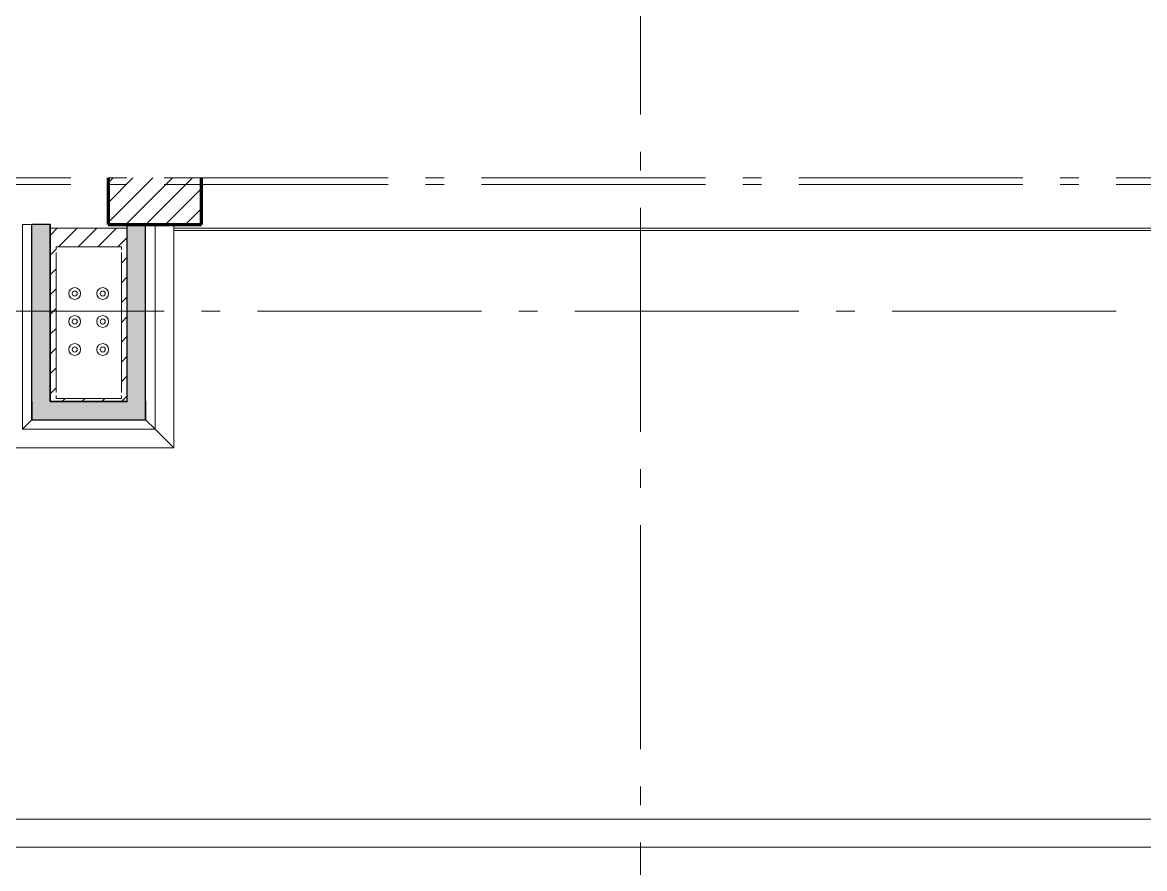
# Model space of a CAD drawing. Header units: millimetres. Extents: x -187347 to 135007, y -6415 to 292048.
# Drawn here: x -72250 to -66240, y 101068 to 105603 of the extents above; entities that cross this region are included whole.
import ezdxf

# ---------------------------------------------------------------- set-up
doc = ezdxf.new("R2010")
doc.units = ezdxf.units.MM
doc.header["$LTSCALE"] = 100
doc.linetypes.add('Z_LINE-CNTR', pattern=[17, 12, -2, 1, -2])
for name, color, linetype, lineweight in [('A-FLOR', 7, 'Continuous', 5), ('A-WALL', 7, 'Continuous', 5), ('A-WALL-FNSH', 7, 'Continuous', 5), ('A-WALL-PATT', 7, 'Continuous', 5), ('S-COLS', 7, 'Continuous', 5), ('S-FSTN', 7, 'Continuous', 5), ('S-GRID', 7, 'Continuous', 5)]:
    doc.layers.add(name, color=color, linetype=linetype, lineweight=lineweight)

# ---------------------------------------------------------------- blocks, each defined once
blk = doc.blocks.new('ODE_ST_M3_Concrete_Rectangular_Column_LOD3 - C500c500-V251-BLOCK WORK - GROUND FLOOR PLAN - FOR SITE')
at = {"layer": 'S-COLS', "true_color": 0xc0c0c0}
h = blk.add_hatch(dxfattribs=at)
h.set_pattern_fill('FP_1740', color=9, style=0, pattern_type=2)
h.set_pattern_definition([(45, (-141398.494, -715), (-53.03301, 53.03301), [])])
h.paths.add_polyline_path([(-248, -250), (250, -250), (250, 0), (-250, 0), (-250, -250)])
at = {"layer": 'S-COLS', "lineweight": 100}
for p, q in [((-250, 0), (-250, -250)), ((250, -250), (250, 0)), ((-250, -250), (250, -250))]:
    blk.add_line(p, q, dxfattribs=at)
blk = doc.blocks.new('ODE_ST_M3_Base_Plate_Connection___Double_Row_14562_FREE_BOLT_LOD3 - BR630D-V276-BLOCK WORK - GROUND FLOOR PLAN - FOR SITE')
at = {"layer": 'S-FSTN'}
for p, q in [((-181.3, 406), (-181.3, 391)), ((168.7, 406), (-181.3, 406)), ((-181.3, 375), (-181.3, -375)), ((168.7, 391), (168.7, 406)), ((168.7, -375), (168.7, 375)), ((-181.3, -391), (-181.3, -406)), ((-181.3, -406), (168.7, -406)), ((168.7, -406), (168.7, -391))]:
    blk.add_line(p, q, dxfattribs=at)
blk = doc.blocks.new('Hex Head - 16mmØ BOLT-30449151-BLOCK WORK - GROUND FLOOR PLAN - FOR SITE')
at = {"layer": 'S-FSTN'}
for radius, start, end in [(31.7, 0, 180), (13.5, 0, 180), (31.7, 180, 360), (13.5, 180, 360)]:
    blk.add_arc((9.5, 0), radius, start, end, dxfattribs=at)
blk = doc.blocks.new('Hex Head - 30mmØ BOLT-30457584-BLOCK WORK - GROUND FLOOR PLAN - FOR SITE')
at = {"layer": 'S-FSTN'}
for radius, start, end in [(31.7, 0, 180), (13.5, 0, 180), (31.7, 180, 360), (13.5, 180, 360)]:
    blk.add_arc((9.5, 0), radius, start, end, dxfattribs=at)

msp = doc.modelspace()

# ---------------------------------------------------------------- hatches: boundary and pattern name
at = {"layer": 'A-WALL-PATT', "true_color": 0xb8ffa6}
h = msp.add_hatch(color=71, dxfattribs=at)
h.paths.add_polyline_path([(-72199.1, 103473.8), (-72199.1, 103572.2), (-72199.9, 103572.2), (-72199.9, 103473.8)])
h.paths.add_polyline_path([(-72199.9, 103573), (-72199.1, 103573), (-72199.1, 104520), (-72199.9, 104520), (-72199.9, 103919.8)])
at = {"layer": 'A-WALL-PATT'}
h = msp.add_hatch(dxfattribs=at)
h.set_pattern_fill('FP_315', color=256, angle=67.38013, style=0, pattern_type=2)
h.set_pattern_definition([(157.38, (-72119.69, 104050.563), (-50.7995, 0.0003), [13.208, -647.192]), (157.38, (-72119.69, 104101.363), (-50.79954, 0.0003), [13.208, -647.192]), (157.38, (-72119.69, 104152.163), (-50.79954, 0.0003), [13.208, -647.192]), (157.38, (-72119.69, 104202.963), (-50.79954, 0.0003), [13.208, -647.192]), (157.38, (-72119.69, 104253.763), (-50.79954, 0.0003), [13.208, -647.192]), (202.249, (-72119.69, 104093.236), (-50.8004, 0.00024), [12.075, -1195.427]), (202.249, (-72119.69, 104144.035), (-50.8004, 0.00024), [12.075, -1195.427]), (202.249, (-72119.69, 104194.835), (-50.80037, 0.00024), [12.075, -1195.427]), (202.249, (-72119.69, 104245.635), (-50.80037, 0.00024), [12.075, -1195.427]), (202.249, (-72119.69, 104296.435), (-50.80037, 0.00024), [12.075, -1195.427]), (202.249, (-72119.69, 104347.235), (-50.80037, 0.00024), [12.075, -1195.427]), (202.2491, (-72119.69, 104398.035), (-50.80037, 0.00024), [12.075, -1195.427]), (202.2491, (-72119.69, 104448.835), (-50.80037, 0.00024), [12.075, -1195.427]), (202.2491, (-72119.69, 104499.635), (-50.80037, 0.00024), [12.075, -1195.427]), (337.751, (-72130.866, 104080.535), (-50.8004, -0.0005), [12.075, -1195.427]), (337.751, (-72130.866, 104131.335), (-50.8004, -0.0005), [12.075, -1195.427]), (337.751, (-72130.866, 104182.135), (-50.80037, -0.0005), [12.075, -1195.427]), (337.751, (-72130.866, 104232.935), (-50.80037, -0.0005), [12.075, -1195.427]), (337.751, (-72130.866, 104283.735), (-50.80037, -0.0005), [12.075, -1195.427]), (337.751, (-72130.866, 104334.536), (-50.80037, -0.0005), [12.075, -1195.427]), (337.751, (-72130.866, 104385.335), (-50.80037, -0.00048), [12.075, -1195.427]), (337.7511, (-72130.866, 104436.135), (-50.80037, -0.00048), [12.075, -1195.427]), (337.7511, (-72130.866, 104486.935), (-50.80037, -0.00048), [12.075, -1195.427]), (22.62, (-72131.882, 104062.755), (-50.7995, -0.00055), [13.208, -647.192]), (22.62, (-72131.882, 104113.555), (-50.79954, -0.00055), [13.208, -647.192]), (22.62, (-72131.882, 104164.356), (-50.79954, -0.00055), [13.208, -647.192]), (22.62, (-72131.882, 104215.155), (-50.79954, -0.00055), [13.208, -647.192]), (22.62, (-72131.882, 104265.955), (-50.79954, -0.00055), [13.208, -647.192]), (171.8701, (-72111.054, 104048.023), (-50.79954, -7e-05), [3.592, -355.618]), (158.198, (-72114.61, 104048.53), (-50.8005, 0.0002), [5.471, -268.095]), (158.198, (-72114.61, 104099.331), (-50.8005, 0.0002), [5.471, -268.095]), (21.801, (-72119.69, 104067.835), (-50.8005, 0.0004), [5.471, -268.095]), (21.801, (-72119.69, 104118.635), (-50.8005, 0.0004), [5.471, -268.095]), (8.1301, (-72114.61, 104069.867), (-50.79954, -0.00017), [3.592, -355.618]), (8.1301, (-72111.054, 104048.023), (-50.79954, -0.00017), [3.592, -355.618]), (26.565, (-72107.498, 104048.532), (-50.7999, -0.0005), [3.408, -110.184]), (45, (-72104.45, 104050.055), (-50.8, -0.0001), [3.592, -68.25]), (56.31, (-72101.91, 104052.595), (-50.8, -0.0005), [1.832, -181.33]), (56.31, (-72101.91, 104103.395), (-50.8, -0.0005), [1.832, -181.33]), (56.31, (-72101.91, 104154.195), (-50.8, -0.0005), [1.832, -181.33]), (71.565, (-72100.894, 104054.12), (-50.8, 0.0002), [1.676, -158.967]), (71.565, (-72100.894, 104104.92), (-50.7998, 0.0002), [1.676, -158.967]), (71.565, (-72100.894, 104155.72), (-50.7998, 0.0002), [1.676, -158.967]), (71.565, (-72100.386, 104055.643), (-50.8, 0.0002), [1.676, -158.967]), (71.565, (-72100.386, 104106.443), (-50.7998, 0.0002), [1.676, -158.967]), (71.565, (-72100.386, 104157.243), (-50.7998, 0.0002), [1.676, -158.967]), (90, (-72099.88, 104057.167), (-50.8, -0.0001), [4.064, -46.736]), (108.435, (-72099.878, 104061.23), (-50.8, -0.0005), [1.676, -158.967]), (108.435, (-72099.88, 104112.03), (-50.7998, -0.0005), [1.676, -158.967]), (108.435, (-72099.88, 104162.83), (-50.7998, -0.0005), [1.676, -158.967]), (108.435, (-72100.386, 104062.755), (-50.8, -0.0005), [1.676, -158.967]), (108.435, (-72100.386, 104113.555), (-50.7998, -0.0005), [1.676, -158.967]), (108.435, (-72100.386, 104164.355), (-50.7998, -0.0005), [1.676, -158.967]), (123.69, (-72100.894, 104064.28), (-50.8, 0.0002), [1.832, -181.33]), (123.69, (-72100.894, 104115.08), (-50.8, 0.0002), [1.832, -181.33]), (123.69, (-72100.894, 104165.88), (-50.8, 0.0002), [1.832, -181.33]), (135, (-72101.91, 104065.803), (-50.8, -0.0001), [3.592, -68.25]), (153.435, (-72104.45, 104068.343), (-50.7999, 0.0003), [3.408, -110.184]), (171.8701, (-72107.4984, 104069.867), (-50.79954, -7e-05), [3.592, -355.618]), (171.8701, (-72111.054, 104073.423), (-50.79954, -7e-05), [3.592, -355.618]), (158.198, (-72114.61, 104073.93), (-50.8005, 0.0002), [5.471, -268.095]), (158.198, (-72114.61, 104124.731), (-50.8005, 0.0002), [5.471, -268.095]), (21.801, (-72119.69, 104093.236), (-50.8005, 0.0004), [5.471, -268.095]), (21.801, (-72119.69, 104144.035), (-50.8005, 0.0004), [5.471, -268.095]), (8.1301, (-72114.61, 104095.267), (-50.79954, -0.00017), [3.592, -355.618]), (8.1301, (-72111.054, 104073.423), (-50.79954, -0.00017), [3.592, -355.618]), (26.565, (-72107.498, 104073.931), (-50.7999, -0.0005), [3.408, -110.184]), (45, (-72104.45, 104075.455), (-50.8, -0.0001), [3.592, -68.25]), (56.31, (-72101.91, 104077.995), (-50.8, -0.0005), [1.832, -181.33]), (56.31, (-72101.91, 104128.795), (-50.8, -0.0005), [1.832, -181.33]), (56.31, (-72101.91, 104179.595), (-50.8, -0.0005), [1.832, -181.33]), (71.565, (-72100.894, 104079.52), (-50.8, 0.0002), [1.676, -158.967]), (71.565, (-72100.894, 104130.32), (-50.7998, 0.0002), [1.676, -158.967]), (71.565, (-72100.894, 104181.12), (-50.7998, 0.0002), [1.676, -158.967]), (71.565, (-72100.386, 104081.043), (-50.8, 0.0002), [1.676, -158.967]), (71.565, (-72100.386, 104131.843), (-50.7998, 0.0002), [1.676, -158.967]), (71.565, (-72100.386, 104182.643), (-50.7998, 0.0002), [1.676, -158.967]), (90, (-72099.88, 104082.567), (-50.8, -0.0001), [4.064, -46.736]), (108.435, (-72099.88, 104086.63), (-50.7998, -0.0005), [1.676, -158.967]), (108.435, (-72099.88, 104137.43), (-50.7998, -0.0005), [1.676, -158.967]), (108.435, (-72099.88, 104188.23), (-50.7998, -0.0005), [1.676, -158.967]), (108.435, (-72100.386, 104088.155), (-50.7998, -0.0005), [1.676, -158.967]), (108.435, (-72100.386, 104138.955), (-50.7998, -0.0005), [1.676, -158.967]), (108.435, (-72100.386, 104189.756), (-50.7998, -0.0005), [1.676, -158.967]), (123.69, (-72100.894, 104089.68), (-50.8, 0.0002), [1.832, -181.33]), (123.69, (-72100.894, 104140.48), (-50.8, 0.0002), [1.832, -181.33]), (123.69, (-72100.894, 104191.28), (-50.8, 0.0002), [1.832, -181.33]), (135, (-72101.91, 104091.203), (-50.8, -0.0001), [3.592, -68.25]), (153.435, (-72104.45, 104093.743), (-50.7999, 0.0003), [3.408, -110.184]), (171.8701, (-72107.498, 104095.2675), (-50.79954, -7e-05), [3.592, -355.618]), (171.8701, (-72139.502, 104060.7235), (-50.79954, -7e-05), [3.592, -355.618]), (153.435, (-72143.058, 104061.231), (-50.7999, 0.0003), [3.408, -110.184]), (135, (-72146.106, 104062.755), (-50.8, -0.0001), [3.592, -68.25]), (123.69, (-72148.646, 104065.295), (-50.8, 0.0002), [1.832, -181.33]), (123.69, (-72148.646, 104116.095), (-50.8, 0.0002), [1.832, -181.33]), (123.69, (-72148.646, 104166.895), (-50.8, 0.0002), [1.832, -181.33]), (108.435, (-72149.66, 104066.82), (-50.8, -0.0005), [1.676, -158.967]), (108.435, (-72149.66, 104117.62), (-50.7998, -0.0005), [1.676, -158.967]), (108.435, (-72149.66, 104168.42), (-50.7998, -0.0005), [1.676, -158.967]), (108.435, (-72150.17, 104068.343), (-50.8, -0.0005), [1.676, -158.967]), (108.435, (-72150.17, 104119.144), (-50.7998, -0.0005), [1.676, -158.967]), (108.435, (-72150.17, 104169.943), (-50.7998, -0.0005), [1.676, -158.967]), (90, (-72150.68, 104069.867), (-50.8, -0.0001), [4.064, -46.736]), (71.565, (-72150.68, 104073.93), (-50.8, 0.0002), [1.676, -158.967]), (71.565, (-72150.68, 104124.73), (-50.7998, 0.0002), [1.676, -158.967]), (71.565, (-72150.68, 104175.53), (-50.7998, 0.0002), [1.676, -158.967]), (71.565, (-72150.17, 104075.455), (-50.8, 0.0002), [1.676, -158.967]), (71.565, (-72150.17, 104126.255), (-50.7998, 0.0002), [1.676, -158.967]), (71.565, (-72150.17, 104177.055), (-50.7998, 0.0002), [1.676, -158.967]), (56.31, (-72149.662, 104076.98), (-50.8, -0.0005), [1.832, -181.33]), (56.31, (-72149.66, 104127.78), (-50.8, -0.0005), [1.832, -181.33]), (56.31, (-72149.662, 104178.58), (-50.8, -0.0005), [1.832, -181.33]), (45, (-72148.646, 104078.503), (-50.8, -0.0001), [3.592, -68.25]), (26.565, (-72146.106, 104081.043), (-50.7999, -0.0005), [3.408, -110.184]), (8.1301, (-72143.058, 104082.5675), (-50.79954, -0.00017), [3.592, -355.618]), (8.1301, (-72139.502, 104060.7235), (-50.79954, -0.00017), [3.592, -355.618]), (20.556, (-72135.946, 104061.231), (-50.8004, -0.0003), [4.34, -429.695]), (20.556, (-72135.946, 104112.031), (-50.8004, -0.0003), [4.34, -429.695]), (20.556, (-72135.946, 104162.831), (-50.8004, -0.0003), [4.34, -429.695]), (158.198, (-72130.866, 104080.535), (-50.8005, 0.0002), [5.471, -268.095]), (158.198, (-72130.866, 104131.335), (-50.8005, 0.0002), [5.471, -268.095]), (171.8701, (-72135.946, 104082.567), (-50.79954, -7e-05), [3.592, -355.618]), (90, (-72150.68, 104046.5), (-50.8, -0.0001), [2.032, -48.768]), (71.565, (-72150.68, 104048.53), (-50.8, 0.0002), [1.676, -158.967]), (71.565, (-72150.68, 104099.33), (-50.7998, 0.0002), [1.676, -158.967]), (71.565, (-72150.68, 104150.13), (-50.7998, 0.0002), [1.676, -158.967]), (71.565, (-72150.17, 104050.055), (-50.8, 0.0002), [1.676, -158.967]), (71.565, (-72150.17, 104100.855), (-50.7998, 0.0002), [1.676, -158.967]), (71.565, (-72150.17, 104151.655), (-50.7998, 0.0002), [1.676, -158.967]), (56.31, (-72149.66, 104051.58), (-50.8, -0.0005), [1.832, -181.33]), (56.31, (-72149.66, 104102.38), (-50.8, -0.0005), [1.832, -181.33]), (56.31, (-72149.66, 104153.18), (-50.8, -0.0005), [1.832, -181.33]), (45, (-72148.646, 104053.103), (-50.8, -0.0001), [3.592, -68.25]), (26.565, (-72146.106, 104055.643), (-50.7999, -0.0005), [3.408, -110.184]), (8.1301, (-72143.0584, 104057.167), (-50.79954, -0.00017), [3.592, -355.618]), (159.444, (-72131.882, 104055.643), (-50.8004, 7e-05), [4.34, -429.695]), (159.444, (-72131.882, 104106.443), (-50.8004, 7e-05), [4.34, -429.695]), (159.444, (-72131.882, 104157.243), (-50.8004, 7e-05), [4.34, -429.695]), (171.8701, (-72135.946, 104057.167), (-50.79954, -7e-05), [3.592, -355.618]), (171.8701, (-72139.502, 104086.123), (-50.79954, -7e-05), [3.592, -355.618]), (153.435, (-72143.058, 104086.63), (-50.7999, 0.0003), [3.408, -110.184]), (135, (-72146.106, 104088.155), (-50.8, -0.0001), [3.592, -68.25]), (123.69, (-72148.646, 104090.695), (-50.8, 0.0002), [1.832, -181.33]), (123.69, (-72148.646, 104141.495), (-50.8, 0.0002), [1.832, -181.33]), (123.69, (-72148.646, 104192.295), (-50.8, 0.0002), [1.832, -181.33]), (108.435, (-72149.66, 104092.22), (-50.7998, -0.0005), [1.676, -158.967]), (108.435, (-72149.662, 104143.02), (-50.7998, -0.0005), [1.676, -158.967]), (108.435, (-72149.66, 104193.82), (-50.7998, -0.0005), [1.676, -158.967]), (108.435, (-72150.17, 104093.743), (-50.7998, -0.0005), [1.676, -158.967]), (108.435, (-72150.17, 104144.543), (-50.7998, -0.0005), [1.676, -158.967]), (108.435, (-72150.17, 104195.343), (-50.7998, -0.0005), [1.676, -158.967]), (90, (-72150.68, 104095.267), (-50.8, -0.0001), [2.032, -48.768]), (8.1301, (-72139.502, 104086.123), (-50.79954, -0.00017), [3.592, -355.618]), (21.801, (-72135.946, 104086.63), (-50.8005, 0.0004), [5.471, -268.095]), (21.801, (-72135.946, 104137.432), (-50.8005, 0.0004), [5.471, -268.095])])
h.paths.add_polyline_path([(-72199.1, 103572.2), (-72100.7, 103572.2), (-72100.7, 104520), (-72199.1, 104520), (-72199.1, 103573)])
at = {"layer": 'A-WALL-PATT', "true_color": 0xb8ffa6}
for points in [[(-72099.9, 103573), (-72099.9, 104520), (-72100.7, 104520), (-72100.7, 103573)], [(-71689.1, 103573), (-71689.1, 104519), (-71689.9, 104519), (-71689.9, 103573)], [(-71789.4, 103572.2), (-71689.1, 103572.2), (-71689.9, 103573), (-72099.9, 103573), (-72100.7, 103572.2)], [(-72159.7, 103473), (-71590.7, 103473), (-71590.7, 103473.8), (-72199.1, 103473.8), (-72199.1, 103473)]]:
    msp.add_hatch(color=71, dxfattribs=at).paths.add_polyline_path(points)
at = {"layer": 'A-WALL-PATT'}
h = msp.add_hatch(dxfattribs=at)
h.set_pattern_fill('FP_313', color=256, angle=67.38013, style=0, pattern_type=2)
h.set_pattern_definition([(337.38, (-71670.066, 104041.935), (50.7995, -0.0003), [13.208, -647.192]), (337.38, (-71670.066, 103991.135), (50.79954, -0.0003), [13.208, -647.192]), (337.38, (-71670.066, 103940.334), (50.79954, -0.0003), [13.208, -647.192]), (337.38, (-71670.066, 103889.535), (50.79954, -0.0003), [13.208, -647.192]), (337.38, (-71670.066, 103838.735), (50.79954, -0.0003), [13.208, -647.192]), (22.249, (-71670.066, 103999.263), (50.8004, -0.00024), [12.075, -1195.427]), (22.249, (-71670.066, 103948.463), (50.8004, -0.00024), [12.075, -1195.427]), (22.249, (-71670.066, 103897.663), (50.80037, -0.00024), [12.075, -1195.427]), (22.249, (-71670.066, 103846.864), (50.80037, -0.00024), [12.075, -1195.427]), (22.249, (-71670.066, 103796.063), (50.80037, -0.00024), [12.075, -1195.427]), (22.249, (-71670.066, 103745.263), (50.80037, -0.00024), [12.075, -1195.427]), (22.2491, (-71670.066, 103694.463), (50.80037, -0.00024), [12.075, -1195.427]), (22.2491, (-71670.066, 103643.663), (50.80037, -0.00024), [12.075, -1195.427]), (22.2491, (-71670.066, 103592.863), (50.80037, -0.00024), [12.075, -1195.427]), (157.751, (-71658.89, 104011.963), (50.8004, 0.0005), [12.075, -1195.427]), (157.751, (-71658.89, 103961.163), (50.8004, 0.0005), [12.075, -1195.427]), (157.751, (-71658.89, 103910.362), (50.80037, 0.0005), [12.075, -1195.427]), (157.751, (-71658.89, 103859.563), (50.80037, 0.0005), [12.075, -1195.427]), (157.751, (-71658.89, 103808.763), (50.80037, 0.0005), [12.075, -1195.427]), (157.751, (-71658.89, 103757.963), (50.80037, 0.0005), [12.075, -1195.427]), (157.751, (-71658.89, 103707.163), (50.80037, 0.00048), [12.075, -1195.427]), (157.7511, (-71658.89, 103656.363), (50.80037, 0.00048), [12.075, -1195.427]), (157.7511, (-71658.89, 103605.564), (50.80037, 0.00048), [12.075, -1195.427]), (202.62, (-71657.874, 104029.743), (50.7995, 0.00055), [13.208, -647.192]), (202.62, (-71657.874, 103978.943), (50.79954, 0.00055), [13.208, -647.192]), (202.62, (-71657.874, 103928.143), (50.79954, 0.00055), [13.208, -647.192]), (202.62, (-71657.874, 103877.343), (50.79954, 0.00055), [13.208, -647.192]), (202.62, (-71657.874, 103826.543), (50.79954, 0.00055), [13.208, -647.192]), (351.8701, (-71678.702, 104044.475), (50.79954, 7e-05), [3.592, -355.618]), (338.198, (-71675.146, 104043.967), (50.8005, -0.0002), [5.471, -268.095]), (338.198, (-71675.146, 103993.168), (50.8005, -0.0002), [5.471, -268.095]), (201.801, (-71670.066, 104024.663), (50.8005, -0.0004), [5.471, -268.095]), (201.801, (-71670.066, 103973.863), (50.8005, -0.0004), [5.471, -268.095]), (188.1301, (-71675.146, 104022.631), (50.79954, 0.00017), [3.592, -355.618]), (188.1301, (-71678.702, 104044.475), (50.79954, 0.00017), [3.592, -355.618]), (206.565, (-71682.258, 104043.967), (50.7999, 0.0005), [3.408, -110.184]), (225, (-71685.306, 104042.442), (50.8, 0.0001), [3.592, -68.25]), (236.31, (-71687.846, 104039.903), (50.8, 0.0005), [1.832, -181.33]), (236.31, (-71687.846, 103989.104), (50.8, 0.0005), [1.832, -181.33]), (236.31, (-71687.846, 103938.303), (50.8, 0.0005), [1.832, -181.33]), (251.565, (-71688.862, 104038.38), (50.8, -0.0002), [1.676, -158.967]), (251.565, (-71688.86, 103987.58), (50.7998, -0.0002), [1.676, -158.967]), (251.565, (-71688.86, 103936.78), (50.7998, -0.0002), [1.676, -158.967]), (251.565, (-71689.37, 104036.855), (50.8, -0.0002), [1.676, -158.967]), (251.565, (-71689.37, 103986.055), (50.7998, -0.0002), [1.676, -158.967]), (251.565, (-71689.37, 103935.256), (50.7998, -0.0002), [1.676, -158.967]), (270, (-71689.88, 104035.33), (50.8, 0.0001), [4.064, -46.736]), (288.435, (-71689.88, 104031.267), (50.8, 0.0005), [1.676, -158.967]), (288.435, (-71689.88, 103980.467), (50.7998, 0.0005), [1.676, -158.967]), (288.435, (-71689.88, 103929.667), (50.7998, 0.0005), [1.676, -158.967]), (288.435, (-71689.37, 104029.743), (50.8, 0.0005), [1.676, -158.967]), (288.435, (-71689.37, 103978.943), (50.7998, 0.0005), [1.676, -158.967]), (288.435, (-71689.37, 103928.143), (50.7998, 0.0005), [1.676, -158.967]), (303.69, (-71688.86, 104028.22), (50.8, -0.0002), [1.832, -181.33]), (303.69, (-71688.862, 103977.42), (50.8, -0.0002), [1.832, -181.33]), (303.69, (-71688.86, 103926.62), (50.8, -0.0002), [1.832, -181.33]), (315, (-71687.846, 104026.695), (50.8, 0.0001), [3.592, -68.25]), (333.435, (-71685.306, 104024.155), (50.7999, -0.0003), [3.408, -110.184]), (351.8701, (-71682.258, 104022.631), (50.79954, 7e-05), [3.592, -355.618]), (351.8701, (-71678.702, 104019.075), (50.79954, 7e-05), [3.592, -355.618]), (338.198, (-71675.146, 104018.567), (50.8005, -0.0002), [5.471, -268.095]), (338.198, (-71675.146, 103967.766), (50.8005, -0.0002), [5.471, -268.095]), (201.801, (-71670.066, 103999.263), (50.8005, -0.0004), [5.471, -268.095]), (201.801, (-71670.066, 103948.463), (50.8005, -0.0004), [5.471, -268.095]), (188.1301, (-71675.146, 103997.231), (50.79954, 0.00017), [3.592, -355.618]), (188.1301, (-71678.702, 104019.075), (50.79954, 0.00017), [3.592, -355.618]), (206.565, (-71682.258, 104018.567), (50.7999, 0.0005), [3.408, -110.184]), (225, (-71685.306, 104017.043), (50.8, 0.0001), [3.592, -68.25]), (236.31, (-71687.846, 104014.503), (50.8, 0.0005), [1.832, -181.33]), (236.31, (-71687.846, 103963.702), (50.8, 0.0005), [1.832, -181.33]), (236.31, (-71687.846, 103912.903), (50.8, 0.0005), [1.832, -181.33]), (251.565, (-71688.86, 104012.98), (50.8, -0.0002), [1.676, -158.967]), (251.565, (-71688.86, 103962.18), (50.7998, -0.0002), [1.676, -158.967]), (251.565, (-71688.86, 103911.38), (50.7998, -0.0002), [1.676, -158.967]), (251.565, (-71689.37, 104011.455), (50.8, -0.0002), [1.676, -158.967]), (251.565, (-71689.37, 103960.655), (50.7998, -0.0002), [1.676, -158.967]), (251.565, (-71689.37, 103909.854), (50.7998, -0.0002), [1.676, -158.967]), (270, (-71689.88, 104009.93), (50.8, 0.0001), [4.064, -46.736]), (288.435, (-71689.88, 104005.867), (50.7998, 0.0005), [1.676, -158.967]), (288.435, (-71689.88, 103955.067), (50.7998, 0.0005), [1.676, -158.967]), (288.435, (-71689.88, 103904.267), (50.7998, 0.0005), [1.676, -158.967]), (288.435, (-71689.37, 104004.343), (50.7998, 0.0005), [1.676, -158.967]), (288.435, (-71689.37, 103953.543), (50.7998, 0.0005), [1.676, -158.967]), (288.435, (-71689.37, 103902.743), (50.7998, 0.0005), [1.676, -158.967]), (303.69, (-71688.862, 104002.82), (50.8, -0.0002), [1.832, -181.33]), (303.69, (-71688.86, 103952.02), (50.8, -0.0002), [1.832, -181.33]), (303.69, (-71688.862, 103901.22), (50.8, -0.0002), [1.832, -181.33]), (315, (-71687.846, 104001.295), (50.8, 0.0001), [3.592, -68.25]), (333.435, (-71685.306, 103998.755), (50.7999, -0.0003), [3.408, -110.184]), (351.8701, (-71682.258, 103997.2316), (50.79954, 7e-05), [3.592, -355.618]), (351.8701, (-71650.254, 104031.7756), (50.79954, 7e-05), [3.592, -355.618]), (333.435, (-71646.698, 104031.267), (50.7999, -0.0003), [3.408, -110.184]), (315, (-71643.65, 104029.743), (50.8, 0.0001), [3.592, -68.25]), (303.69, (-71641.11, 104027.203), (50.8, -0.0002), [1.832, -181.33]), (303.69, (-71641.11, 103976.403), (50.8, -0.0002), [1.832, -181.33]), (303.69, (-71641.11, 103925.604), (50.8, -0.0002), [1.832, -181.33]), (288.435, (-71640.094, 104025.68), (50.8, 0.0005), [1.676, -158.967]), (288.435, (-71640.094, 103974.88), (50.7998, 0.0005), [1.676, -158.967]), (288.435, (-71640.094, 103924.08), (50.7998, 0.0005), [1.676, -158.967]), (288.435, (-71639.586, 104024.155), (50.8, 0.0005), [1.676, -158.967]), (288.435, (-71639.586, 103973.355), (50.7998, 0.0005), [1.676, -158.967]), (288.435, (-71639.586, 103922.555), (50.7998, 0.0005), [1.676, -158.967]), (270, (-71639.08, 104022.63), (50.8, 0.0001), [4.064, -46.736]), (251.565, (-71639.08, 104018.567), (50.8, -0.0002), [1.676, -158.967]), (251.565, (-71639.08, 103967.767), (50.7998, -0.0002), [1.676, -158.967]), (251.565, (-71639.08, 103916.966), (50.7998, -0.0002), [1.676, -158.967]), (251.565, (-71639.586, 104017.043), (50.8, -0.0002), [1.676, -158.967]), (251.565, (-71639.586, 103966.244), (50.7998, -0.0002), [1.676, -158.967]), (251.565, (-71639.586, 103915.443), (50.7998, -0.0002), [1.676, -158.967]), (236.31, (-71640.094, 104015.52), (50.8, 0.0005), [1.832, -181.33]), (236.31, (-71640.094, 103964.72), (50.8, 0.0005), [1.832, -181.33]), (236.31, (-71640.094, 103913.92), (50.8, 0.0005), [1.832, -181.33]), (225, (-71641.11, 104013.995), (50.8, 0.0001), [3.592, -68.25]), (206.565, (-71643.65, 104011.455), (50.7999, 0.0005), [3.408, -110.184]), (188.1301, (-71646.698, 104009.9316), (50.79954, 0.00017), [3.592, -355.618]), (188.1301, (-71650.254, 104031.7756), (50.79954, 0.00017), [3.592, -355.618]), (200.556, (-71653.81, 104031.267), (50.8004, 0.0003), [4.34, -429.695]), (200.556, (-71653.81, 103980.467), (50.8004, 0.0003), [4.34, -429.695]), (200.556, (-71653.81, 103929.667), (50.8004, 0.0003), [4.34, -429.695]), (338.198, (-71658.89, 104011.963), (50.8005, -0.0002), [5.471, -268.095]), (338.198, (-71658.89, 103961.163), (50.8005, -0.0002), [5.471, -268.095]), (351.8701, (-71653.81, 104009.9306), (50.79954, 7e-05), [3.592, -355.618]), (270, (-71639.08, 104046), (50.8, 0.0001), [2.032, -48.768]), (251.565, (-71639.08, 104043.967), (50.8, -0.0002), [1.676, -158.967]), (251.565, (-71639.08, 103993.167), (50.7998, -0.0002), [1.676, -158.967]), (251.565, (-71639.08, 103942.368), (50.7998, -0.0002), [1.676, -158.967]), (251.565, (-71639.586, 104042.443), (50.8, -0.0002), [1.676, -158.967]), (251.565, (-71639.586, 103991.643), (50.7998, -0.0002), [1.676, -158.967]), (251.565, (-71639.586, 103940.842), (50.7998, -0.0002), [1.676, -158.967]), (236.31, (-71640.094, 104040.92), (50.8, 0.0005), [1.832, -181.33]), (236.31, (-71640.094, 103990.12), (50.8, 0.0005), [1.832, -181.33]), (236.31, (-71640.094, 103939.32), (50.8, 0.0005), [1.832, -181.33]), (225, (-71641.11, 104039.395), (50.8, 0.0001), [3.592, -68.25]), (206.565, (-71643.65, 104036.855), (50.7999, 0.0005), [3.408, -110.184]), (188.1301, (-71646.698, 104035.331), (50.79954, 0.00017), [3.592, -355.618]), (339.444, (-71657.874, 104036.855), (50.8004, -7e-05), [4.34, -429.695]), (339.444, (-71657.874, 103986.055), (50.8004, -7e-05), [4.34, -429.695]), (339.444, (-71657.874, 103935.254), (50.8004, -7e-05), [4.34, -429.695]), (351.8701, (-71653.8104, 104035.331), (50.79954, 7e-05), [3.592, -355.618]), (351.8701, (-71650.254, 104006.3745), (50.79954, 7e-05), [3.592, -355.618]), (333.435, (-71646.698, 104005.867), (50.7999, -0.0003), [3.408, -110.184]), (315, (-71643.65, 104004.343), (50.8, 0.0001), [3.592, -68.25]), (303.69, (-71641.11, 104001.803), (50.8, -0.0002), [1.832, -181.33]), (303.69, (-71641.11, 103951.003), (50.8, -0.0002), [1.832, -181.33]), (303.69, (-71641.11, 103900.202), (50.8, -0.0002), [1.832, -181.33]), (288.435, (-71640.094, 104000.28), (50.7998, 0.0005), [1.676, -158.967]), (288.435, (-71640.094, 103949.48), (50.7998, 0.0005), [1.676, -158.967]), (288.435, (-71640.094, 103898.68), (50.7998, 0.0005), [1.676, -158.967]), (288.435, (-71639.586, 103998.755), (50.7998, 0.0005), [1.676, -158.967]), (288.435, (-71639.586, 103947.955), (50.7998, 0.0005), [1.676, -158.967]), (288.435, (-71639.586, 103897.155), (50.7998, 0.0005), [1.676, -158.967]), (270, (-71639.08, 103997.23), (50.8, 0.0001), [2.032, -48.768]), (188.1301, (-71650.254, 104006.3745), (50.79954, 0.00017), [3.592, -355.618]), (201.801, (-71653.81, 104005.867), (50.8005, -0.0004), [5.471, -268.095]), (201.801, (-71653.81, 103955.067), (50.8005, -0.0004), [5.471, -268.095])])
h.paths.add_polyline_path([(-71590.7, 103572.2), (-71590.7, 104519), (-71689.1, 104519), (-71689.1, 103572.2)])
at = {"layer": 'A-WALL-PATT', "true_color": 0xb8ffa6}
h = msp.add_hatch(color=71, dxfattribs=at)
h.paths.add_polyline_path([(-71590.7, 103473.8), (-71589.9, 103473.8), (-71589.9, 103572.2), (-71590.7, 103572.2)])
h.paths.add_polyline_path([(-71589.9, 103573), (-71589.9, 104519), (-71590.7, 104519), (-71590.7, 103573)])
at = {"layer": 'A-WALL-PATT'}
h = msp.add_hatch(dxfattribs=at)
h.set_pattern_fill('FP_314', color=256, angle=-292.61987, style=0, pattern_type=2)
h.set_pattern_definition([(247.38, (-71898.942, 103553.187), (-0.0003, -50.7995), [13.208, -647.192]), (247.38, (-71949.742, 103553.187), (-0.0003, -50.7995), [13.208, -647.192]), (247.38, (-72000.542, 103553.187), (-0.0003, -50.7995), [13.208, -647.192]), (247.38, (-72051.342, 103553.186), (-0.0003, -50.7995), [13.208, -647.192]), (247.38, (-72102.142, 103553.187), (-0.0003, -50.79954), [13.208, -647.192]), (292.249, (-71941.614, 103553.187), (-0.0002, -50.8004), [12.075, -1195.427]), (292.249, (-71992.414, 103553.187), (-0.0002, -50.8004), [12.075, -1195.427]), (292.249, (-72043.214, 103553.188), (-0.0002, -50.8004), [12.075, -1195.427]), (292.249, (-72094.014, 103553.187), (-0.00024, -50.8004), [12.075, -1195.427]), (292.249, (-72144.814, 103553.187), (-0.00024, -50.8004), [12.075, -1195.427]), (292.249, (-72195.614, 103553.187), (-0.00024, -50.80037), [12.075, -1195.427]), (292.249, (-72246.414, 103553.187), (-0.00024, -50.80037), [12.075, -1195.427]), (292.249, (-72297.214, 103553.187), (-0.00024, -50.80037), [12.075, -1195.427]), (292.249, (-72348.014, 103553.187), (-0.00024, -50.80037), [12.075, -1195.427]), (67.751, (-71928.914, 103542.011), (0.0005, -50.8004), [12.075, -1195.427]), (67.751, (-71979.714, 103542.01), (0.0005, -50.8004), [12.075, -1195.427]), (67.751, (-72030.514, 103542.011), (0.0005, -50.8004), [12.075, -1195.427]), (67.751, (-72081.314, 103542.01), (0.0005, -50.8004), [12.075, -1195.427]), (67.751, (-72132.114, 103542.011), (0.0005, -50.8004), [12.075, -1195.427]), (67.751, (-72182.914, 103542.011), (0.0005, -50.8004), [12.075, -1195.427]), (67.751, (-72233.714, 103542.01), (0.0005, -50.80037), [12.075, -1195.427]), (67.751, (-72284.514, 103542.012), (0.0005, -50.80037), [12.075, -1195.427]), (67.751, (-72335.314, 103542.01), (0.0005, -50.80037), [12.075, -1195.427]), (112.62, (-71911.134, 103540.994), (0.0005, -50.7995), [13.208, -647.192]), (112.62, (-71961.934, 103540.995), (0.0005, -50.7995), [13.208, -647.192]), (112.62, (-72012.734, 103540.995), (0.00055, -50.7995), [13.208, -647.192]), (112.62, (-72063.534, 103540.995), (0.00055, -50.7995), [13.208, -647.192]), (112.62, (-72114.334, 103540.996), (0.00055, -50.79954), [13.208, -647.192]), (261.8701, (-71896.402, 103561.8225), (7e-05, -50.79954), [3.592, -355.618]), (248.198, (-71896.91, 103558.268), (-0.0002, -50.8005), [5.471, -268.095]), (248.198, (-71947.71, 103558.267), (-0.0002, -50.8005), [5.471, -268.095]), (111.801, (-71916.214, 103553.187), (-0.0004, -50.8005), [5.471, -268.095]), (111.801, (-71967.014, 103553.187), (-0.0004, -50.8005), [5.471, -268.095]), (98.1301, (-71918.246, 103558.2665), (0.00017, -50.79954), [3.592, -355.618]), (98.1301, (-71896.402, 103561.8225), (0.00017, -50.79954), [3.592, -355.618]), (116.565, (-71896.91, 103565.38), (0.0005, -50.7999), [3.408, -110.184]), (135, (-71898.434, 103568.427), (0.0001, -50.8), [3.592, -68.25]), (146.31, (-71900.974, 103570.968), (0.0005, -50.8), [1.832, -181.33]), (146.31, (-71951.774, 103570.967), (0.0005, -50.8), [1.832, -181.33]), (146.31, (-72002.574, 103570.967), (0.0005, -50.8), [1.832, -181.33]), (161.565, (-71902.5, 103571.983), (-0.0002, -50.8), [1.676, -158.967]), (161.565, (-71953.298, 103571.983), (-0.0002, -50.8), [1.676, -158.967]), (161.565, (-72004.1, 103571.983), (-0.0002, -50.8), [1.676, -158.967]), (161.565, (-71904.02, 103572.49), (-0.0002, -50.8), [1.676, -158.967]), (161.565, (-71954.82, 103572.49), (-0.0002, -50.8), [1.676, -158.967]), (161.565, (-72005.62, 103572.49), (-0.0002, -50.8), [1.676, -158.967]), (180, (-71905.546, 103573), (0.0001, -50.8), [4.064, -46.736]), (198.435, (-71909.61, 103573), (0.0005, -50.8), [1.676, -158.967]), (198.435, (-71960.41, 103573), (0.0005, -50.8), [1.676, -158.967]), (198.435, (-72011.21, 103573), (0.0005, -50.8), [1.676, -158.967]), (198.435, (-71911.134, 103572.49), (0.0005, -50.8), [1.676, -158.967]), (198.435, (-71961.934, 103572.49), (0.0005, -50.8), [1.676, -158.967]), (198.435, (-72012.734, 103572.49), (0.0005, -50.8), [1.676, -158.967]), (213.69, (-71912.66, 103571.984), (-0.0002, -50.8), [1.832, -181.33]), (213.69, (-71963.46, 103571.983), (-0.0002, -50.8), [1.832, -181.33]), (213.69, (-72014.258, 103571.983), (-0.0002, -50.8), [1.832, -181.33]), (225, (-71914.182, 103570.968), (0.0001, -50.8), [3.592, -68.25]), (243.435, (-71916.722, 103568.427), (-0.0003, -50.7999), [3.408, -110.184]), (261.8701, (-71918.2464, 103565.379), (7e-05, -50.79954), [3.592, -355.618]), (261.8701, (-71921.802, 103561.8226), (7e-05, -50.79954), [3.592, -355.618]), (248.198, (-71922.31, 103558.267), (-0.0002, -50.8005), [5.471, -268.095]), (248.198, (-71973.11, 103558.267), (-0.0002, -50.8005), [5.471, -268.095]), (111.801, (-71941.614, 103553.187), (-0.0004, -50.8005), [5.471, -268.095]), (111.801, (-71992.414, 103553.187), (-0.0004, -50.8005), [5.471, -268.095]), (98.1301, (-71943.646, 103558.2666), (0.00017, -50.79954), [3.592, -355.618]), (98.1301, (-71921.802, 103561.8226), (0.00017, -50.79954), [3.592, -355.618]), (116.565, (-71922.31, 103565.379), (0.0005, -50.7999), [3.408, -110.184]), (135, (-71923.834, 103568.427), (0.0001, -50.8), [3.592, -68.25]), (146.31, (-71926.374, 103570.967), (0.0005, -50.8), [1.832, -181.33]), (146.31, (-71977.174, 103570.967), (0.0005, -50.8), [1.832, -181.33]), (146.31, (-72027.974, 103570.966), (0.0005, -50.8), [1.832, -181.33]), (161.565, (-71927.9, 103571.983), (-0.0002, -50.8), [1.676, -158.967]), (161.565, (-71978.7, 103571.984), (-0.0002, -50.8), [1.676, -158.967]), (161.565, (-72029.5, 103571.983), (-0.0002, -50.8), [1.676, -158.967]), (161.565, (-71929.42, 103572.49), (-0.0002, -50.8), [1.676, -158.967]), (161.565, (-71980.222, 103572.49), (-0.0002, -50.8), [1.676, -158.967]), (161.565, (-72031.02, 103572.49), (-0.0002, -50.8), [1.676, -158.967]), (180, (-71930.946, 103573), (0.0001, -50.8), [4.064, -46.736]), (198.435, (-71935.01, 103573), (0.0005, -50.8), [1.676, -158.967]), (198.435, (-71985.81, 103573), (0.0005, -50.8), [1.676, -158.967]), (198.435, (-72036.61, 103573), (0.0005, -50.8), [1.676, -158.967]), (198.435, (-71936.534, 103572.49), (0.0005, -50.8), [1.676, -158.967]), (198.435, (-71987.334, 103572.49), (0.0005, -50.8), [1.676, -158.967]), (198.435, (-72038.134, 103572.49), (0.0005, -50.8), [1.676, -158.967]), (213.69, (-71938.06, 103571.983), (-0.0002, -50.8), [1.832, -181.33]), (213.69, (-71988.86, 103571.983), (-0.0002, -50.8), [1.832, -181.33]), (213.69, (-72039.66, 103571.982), (-0.0002, -50.8), [1.832, -181.33]), (225, (-71939.582, 103570.967), (0.0001, -50.8), [3.592, -68.25]), (243.435, (-71942.122, 103568.427), (-0.0003, -50.7999), [3.408, -110.184]), (261.8701, (-71943.646, 103565.379), (7e-05, -50.79954), [3.592, -355.618]), (261.8701, (-71909.102, 103533.375), (7e-05, -50.79954), [3.592, -355.618]), (243.435, (-71909.61, 103529.819), (-0.0003, -50.7999), [3.408, -110.184]), (225, (-71911.134, 103526.77), (0.0001, -50.8), [3.592, -68.25]), (213.69, (-71913.674, 103524.23), (-0.0002, -50.8), [1.832, -181.33]), (213.69, (-71964.474, 103524.23), (-0.0002, -50.8), [1.832, -181.33]), (213.69, (-72015.274, 103524.23), (-0.0002, -50.8), [1.832, -181.33]), (198.435, (-71915.2, 103523.215), (0.0005, -50.8), [1.676, -158.967]), (198.435, (-71966, 103523.216), (0.0005, -50.8), [1.676, -158.967]), (198.435, (-72016.8, 103523.215), (0.0005, -50.8), [1.676, -158.967]), (198.435, (-71916.72, 103522.707), (0.0005, -50.8), [1.676, -158.967]), (198.435, (-71967.52, 103522.707), (0.0005, -50.8), [1.676, -158.967]), (198.435, (-72018.32, 103522.707), (0.0005, -50.8), [1.676, -158.967]), (180, (-71918.246, 103522.2), (0.0001, -50.8), [4.064, -46.736]), (161.565, (-71922.31, 103522.2), (-0.0002, -50.8), [1.676, -158.967]), (161.565, (-71973.11, 103522.2), (-0.0002, -50.8), [1.676, -158.967]), (161.565, (-72023.91, 103522.2), (-0.0002, -50.8), [1.676, -158.967]), (161.565, (-71923.834, 103522.708), (-0.0002, -50.8), [1.676, -158.967]), (161.565, (-71974.634, 103522.707), (-0.0002, -50.8), [1.676, -158.967]), (161.565, (-72025.434, 103522.707), (-0.0002, -50.8), [1.676, -158.967]), (146.31, (-71925.36, 103523.215), (0.0005, -50.8), [1.832, -181.33]), (146.31, (-71976.16, 103523.215), (0.0005, -50.8), [1.832, -181.33]), (146.31, (-72026.96, 103523.214), (0.0005, -50.8), [1.832, -181.33]), (135, (-71926.882, 103524.23), (0.0001, -50.8), [3.592, -68.25]), (116.565, (-71929.422, 103526.771), (0.0005, -50.7999), [3.408, -110.184]), (98.1301, (-71930.946, 103529.819), (0.00017, -50.79954), [3.592, -355.618]), (98.1301, (-71909.102, 103533.375), (0.00017, -50.79954), [3.592, -355.618]), (110.556, (-71909.61, 103536.93), (0.0003, -50.8004), [4.34, -429.695]), (110.556, (-71960.41, 103536.931), (0.0003, -50.8004), [4.34, -429.695]), (110.556, (-72011.21, 103536.93), (0.0003, -50.8004), [4.34, -429.695]), (248.198, (-71928.914, 103542.011), (-0.0002, -50.8005), [5.471, -268.095]), (248.198, (-71979.714, 103542.01), (-0.0002, -50.8005), [5.471, -268.095]), (261.8701, (-71930.946, 103536.931), (7e-05, -50.79954), [3.592, -355.618]), (180, (-71894.88, 103522.2), (0.0001, -50.8), [2.032, -48.768]), (161.565, (-71896.91, 103522.2), (-0.0002, -50.8), [1.676, -158.967]), (161.565, (-71947.71, 103522.2), (-0.0002, -50.8), [1.676, -158.967]), (161.565, (-71998.51, 103522.2), (-0.0002, -50.8), [1.676, -158.967]), (161.565, (-71898.434, 103522.707), (-0.0002, -50.8), [1.676, -158.967]), (161.565, (-71949.234, 103522.707), (-0.0002, -50.8), [1.676, -158.967]), (161.565, (-72000.034, 103522.707), (-0.0002, -50.8), [1.676, -158.967]), (146.31, (-71899.96, 103523.216), (0.0005, -50.8), [1.832, -181.33]), (146.31, (-71950.76, 103523.215), (0.0005, -50.8), [1.832, -181.33]), (146.31, (-72001.558, 103523.215), (0.0005, -50.8), [1.832, -181.33]), (135, (-71901.482, 103524.23), (0.0001, -50.8), [3.592, -68.25]), (116.565, (-71904.022, 103526.771), (0.0005, -50.7999), [3.408, -110.184]), (98.1301, (-71905.5464, 103529.819), (0.00017, -50.79954), [3.592, -355.618]), (249.444, (-71904.022, 103540.995), (-7e-05, -50.8004), [4.34, -429.695]), (249.444, (-71954.822, 103540.995), (-7e-05, -50.8004), [4.34, -429.695]), (249.444, (-72005.622, 103540.995), (-7e-05, -50.8004), [4.34, -429.695]), (261.8701, (-71905.546, 103536.931), (7e-05, -50.79954), [3.592, -355.618]), (261.8701, (-71934.502, 103533.375), (7e-05, -50.79954), [3.592, -355.618]), (243.435, (-71935.01, 103529.82), (-0.0003, -50.7999), [3.408, -110.184]), (225, (-71936.534, 103526.77), (0.0001, -50.8), [3.592, -68.25]), (213.69, (-71939.074, 103524.23), (-0.0002, -50.8), [1.832, -181.33]), (213.69, (-71989.874, 103524.23), (-0.0002, -50.8), [1.832, -181.33]), (213.69, (-72040.674, 103524.23), (-0.0002, -50.8), [1.832, -181.33]), (198.435, (-71940.598, 103523.215), (0.0005, -50.8), [1.676, -158.967]), (198.435, (-71991.4, 103523.215), (0.0005, -50.8), [1.676, -158.967]), (198.435, (-72042.2, 103523.215), (0.0005, -50.8), [1.676, -158.967]), (198.435, (-71942.12, 103522.707), (0.0005, -50.8), [1.676, -158.967]), (198.435, (-71992.92, 103522.707), (0.0005, -50.8), [1.676, -158.967]), (198.435, (-72043.72, 103522.707), (0.0005, -50.8), [1.676, -158.967]), (180, (-71943.646, 103522.2), (0.0001, -50.8), [2.032, -48.768]), (98.1301, (-71934.502, 103533.375), (0.00017, -50.79954), [3.592, -355.618]), (111.801, (-71935.01, 103536.931), (-0.0004, -50.8005), [5.471, -268.095]), (111.801, (-71985.81, 103536.931), (-0.0004, -50.8005), [5.471, -268.095])])
h.paths.add_polyline_path([(-71590.7, 103473.8), (-71590.7, 103572.2), (-72199.1, 103572.2), (-72199.1, 103473.8), (-71789.4, 103473.8)])
at = {"layer": 'S-COLS'}
h = msp.add_hatch(dxfattribs=at)
h.set_pattern_fill('FP_1528', color=256, style=0, pattern_type=2)
h.set_pattern_definition([(45, (-212939.88, 104055), (-53.03301, 53.03301), [])])
h.paths.add_polyline_path([(-71719.9, 103573), (-71719.9, 103588), (-72069.9, 103588), (-72069.9, 104400), (-71719.9, 104400), (-71719.9, 103603)])
h.paths.add_polyline_path([(-72099.9, 103573), (-71689.9, 103573), (-71689.9, 104500), (-72099.9, 104500), (-72099.9, 103603)])

# ---------------------------------------------------------------- linework, layer by layer
at = {"layer": 'A-FLOR'}
for p, q in [((-63215.1, 104500), (-71439.9, 104500)), ((-63394.9, 104487.7), (-71439.9, 104487.7)), ((-89691.4, 101333.6), (-34989.9, 101333.6)), ((-34989.9, 101183.6), (-89691.4, 101183.6))]:
    msp.add_line(p, q, dxfattribs=at)
at = {"layer": 'A-WALL'}
for p, q in [((-72249.9, 104520), (-72199.9, 104520)), ((-72249.9, 103423), (-72249.9, 104520)), ((-71589.9, 104519), (-71539.9, 104519)), ((-71539.9, 104519), (-71439.9, 104519)), ((-71539.9, 103423), (-71539.9, 104519)), ((-71439.9, 104519), (-71439.9, 103573)), ((-71439.9, 103323), (-71439.9, 104519)), ((-71439.9, 103323), (-71439.9, 103573)), ((-72249.9, 103423), (-72199.1, 103473.8)), ((-72199.1, 103473.8), (-72249.9, 103423)), ((-72199.9, 103473.8), (-72199.9, 103473)), ((-72199.9, 103473), (-72199.1, 103473)), ((-71590.7, 103473.8), (-71539.9, 103423)), ((-71539.9, 103423), (-71590.7, 103473.8)), ((-71590.7, 103473), (-71589.9, 103473)), ((-71589.9, 103473), (-71589.9, 103473.8)), ((-72249.9, 103423), (-71539.9, 103423)), ((-71539.9, 103423), (-71439.9, 103323)), ((-71439.9, 103323), (-71539.9, 103423)), ((-71439.9, 103323), (-72349.9, 103323)), ((-72349.9, 103323), (-71439.9, 103323))]:
    msp.add_line(p, q, dxfattribs=at)
at = {"layer": 'A-WALL', "lineweight": 25}
for p, q in [((-72100.7, 104520), (-72199.1, 104520)), ((-72199.1, 103573), (-72199.1, 104520)), ((-72100.7, 103573), (-72100.7, 104520)), ((-71590.7, 104519), (-71689.1, 104519)), ((-71689.1, 103573), (-71689.1, 104519)), ((-71590.7, 103573), (-71590.7, 104519)), ((-72199.9, 103573), (-72199.9, 103572.2)), ((-72199.9, 103572.2), (-72199.9, 103473.8)), ((-72199.1, 103572.2), (-72199.9, 103572.2)), ((-72199.1, 103572.2), (-72199.1, 103573)), ((-72199.1, 103473.8), (-72199.1, 103572.2)), ((-72100.7, 103572.2), (-72100.7, 103573)), ((-72100.7, 103572.2), (-71689.1, 103572.2)), ((-71689.1, 103573), (-71689.1, 103572.2)), ((-71590.7, 103573), (-71590.7, 103572.2)), ((-71590.7, 103572.2), (-71590.7, 103473.8)), ((-71589.9, 103572.2), (-71590.7, 103572.2)), ((-71589.9, 103572.2), (-71589.9, 103573)), ((-71589.9, 103473.8), (-71589.9, 103572.2)), ((-72199.9, 103473.8), (-72199.1, 103473.8)), ((-72199.1, 103473.8), (-71590.7, 103473.8)), ((-72199.1, 103473), (-72199.1, 103473.8)), ((-71590.7, 103473.8), (-71590.7, 103473)), ((-71590.7, 103473.8), (-71589.9, 103473.8))]:
    msp.add_line(p, q, dxfattribs=at)
at = {"layer": 'A-WALL-FNSH'}
for p, q in [((-72199.9, 104520), (-72199.9, 103573)), ((-72199.1, 104520), (-72199.9, 104520)), ((-72099.9, 104520), (-72100.7, 104520)), ((-72099.9, 103573), (-72099.9, 104520)), ((-71689.9, 104519), (-71689.9, 103573)), ((-71689.1, 104519), (-71689.9, 104519)), ((-71589.9, 104519), (-71590.7, 104519)), ((-71589.9, 103573), (-71589.9, 104519)), ((-72199.9, 103573), (-72199.9, 103572.2)), ((-71689.9, 103573), (-72099.9, 103573)), ((-71589.9, 103572.2), (-71589.9, 103573)), ((-72199.9, 103473.8), (-72199.9, 103473)), ((-72199.9, 103473), (-71589.9, 103473)), ((-71589.9, 103473), (-71589.9, 103473.8))]:
    msp.add_line(p, q, dxfattribs=at)
at = {"layer": 'S-COLS'}
msp.add_line((-72099.9, 104500), (-71689.9, 104500), dxfattribs=at)
at = {"layer": 'S-GRID', "color": 152, "linetype": 'Z_LINE-CNTR'}
for p, q in [((-68939.9, 111408.8), (-68939.9, -6038.2)), ((-90191.4, 104770), (-18064, 104770)), ((-90191.4, 104735), (-18064, 104735)), ((-89691.4, 104055), (-18064, 104055))]:
    msp.add_line(p, q, dxfattribs=at)

# ---------------------------------------------------------------- block references
at = {"layer": 'S-COLS', "lineweight": 5}
msp.add_blockref('ODE_ST_M3_Concrete_Rectangular_Column_LOD3 - C500c500-V251-BLOCK WORK - GROUND FLOOR PLAN - FOR SITE', (-71541.4, 104770), dxfattribs=at)
at = {"layer": 'S-FSTN', "lineweight": 5}
msp.add_blockref('ODE_ST_M3_Base_Plate_Connection___Double_Row_14562_FREE_BOLT_LOD3 - BR630D-V276-BLOCK WORK - GROUND FLOOR PLAN - FOR SITE', (-71888.5, 103994), dxfattribs=at)
at = {"layer": 'S-FSTN', "lineweight": 5, "extrusion": (0, 0, -1), "rotation": 180}
for name, p in [('Hex Head - 30mmØ BOLT-30457584-BLOCK WORK - GROUND FLOOR PLAN - FOR SITE', (71979.4, 104150)), ('Hex Head - 16mmØ BOLT-30449151-BLOCK WORK - GROUND FLOOR PLAN - FOR SITE', (71829.4, 104150)), ('Hex Head - 30mmØ BOLT-30457584-BLOCK WORK - GROUND FLOOR PLAN - FOR SITE', (71979.4, 104000)), ('Hex Head - 16mmØ BOLT-30449151-BLOCK WORK - GROUND FLOOR PLAN - FOR SITE', (71829.4, 104000)), ('Hex Head - 30mmØ BOLT-30457584-BLOCK WORK - GROUND FLOOR PLAN - FOR SITE', (71979.4, 103850)), ('Hex Head - 16mmØ BOLT-30449151-BLOCK WORK - GROUND FLOOR PLAN - FOR SITE', (71829.4, 103850))]:
    msp.add_blockref(name, p, dxfattribs=at)

doc.saveas('drawing.dxf')
